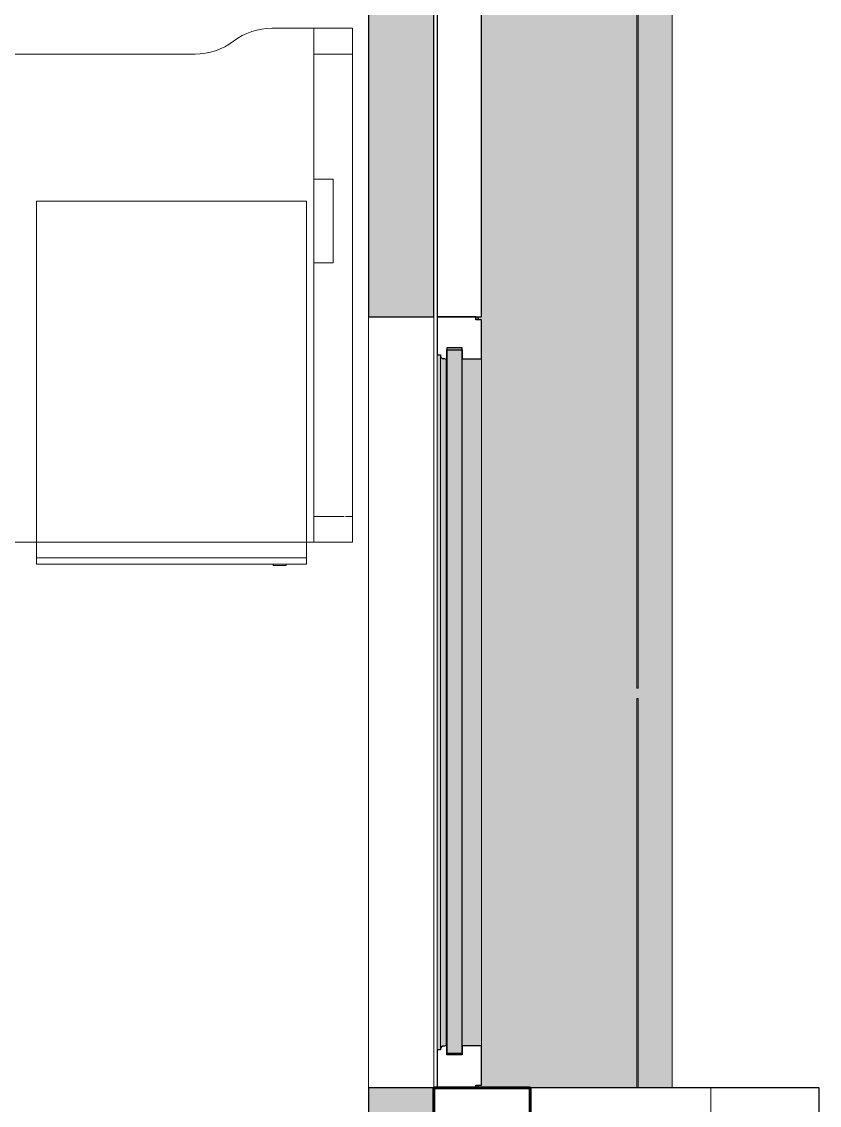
# Model space of a CAD drawing. Header units: millimetres. Extents: x 155927 to 295199, y -4084 to 97293.
# Drawn here: x 230199 to 231441, y 18916 to 20603 of the extents above; entities that cross this region are included whole.
import ezdxf

# ---------------------------------------------------------------- set-up
doc = ezdxf.new("R2010")
doc.units = ezdxf.units.MM
doc.header["$MEASUREMENT"] = 0
for name, color, linetype, lineweight in [('A-GLAZ', 7, 'CONTINUOUS', 9), ('A-GLAZ-CWMG', 7, 'CONTINUOUS', 9), ('A-WALL', 7, 'CONTINUOUS', 9), ('A-WALL-PATT', 7, 'CONTINUOUS', 9), ('I-FURN', 8, 'CONTINUOUS', 9), ('I-WALL', 7, 'CONTINUOUS', 9), ('S-COLS-SYMB', 171, 'CONTINUOUS', 70)]:
    doc.layers.add(name, color=color, linetype=linetype, lineweight=lineweight)

msp = doc.modelspace()

# ---------------------------------------------------------------- hatches: boundary and pattern name
at = {"layer": 'A-GLAZ'}
h = msp.add_hatch(color=256, dxfattribs=at)
h.paths.add_polyline_path([(231211.8, 16190.6), (231211.8, 18843.6), (230914.8, 18843.6), (230914.8, 17490.6), (230910.2, 17490.6), (230910.2, 17486.3), (230914.8, 17486.3), (230914.8, 16294.9), (230910.2, 16294.9), (230910.2, 16290.6), (231174.8, 16290.6), (231174.8, 16190.6)], flags=0)
h.paths.add_polyline_path([(230914.8, 18943.6), (231211.8, 18943.6), (231211.8, 21496.6), (230914.8, 21496.6), (230914.8, 20143.6), (230910.2, 20143.6), (230910.2, 20139.3), (230914.8, 20139.3), (230914.8, 18947.9), (230910.2, 18947.9), (230910.2, 18943.6)], flags=0)
h.paths.add_polyline_path([(231211.8, 21596.6), (231211.8, 24149.6), (230914.8, 24149.6), (230914.8, 22796.6), (230910.2, 22796.6), (230910.2, 22792.3), (230914.8, 22792.3), (230914.8, 21600.9), (230910.2, 21600.9), (230910.2, 21596.6), (230978.5, 21596.6)], flags=0)
h.paths.add_polyline_path([(230910.2, 24249.6), (231211.8, 24249.6), (231211.8, 25549.6), (231174.8, 25549.6), (231174.8, 25449.6), (230910.2, 25449.6), (230910.2, 25445.3), (230914.8, 25445.3), (230914.8, 24253.9), (230910.2, 24253.9)], flags=0)
h = msp.add_hatch(color=256, dxfattribs=at)
h.paths.add_polyline_path([(230908.1, 16290.6), (230910.2, 16290.6), (230910.2, 16294.9), (230908.1, 16294.9)], flags=0)
h.paths.add_polyline_path([(230908.1, 17486.3), (230910.2, 17486.3), (230910.2, 17490.6), (230908.1, 17490.6)], flags=0)
h.paths.add_polyline_path([(230908.1, 18943.6), (230910.2, 18943.6), (230910.2, 18947.9), (230908.1, 18947.9)], flags=0)
h.paths.add_polyline_path([(230910.2, 20139.3), (230910.2, 20143.6), (230908.1, 20143.6), (230908.1, 20139.3)], flags=0)
h.paths.add_polyline_path([(230910.2, 21596.6), (230910.2, 21600.9), (230908.1, 21600.9), (230908.1, 21596.6)], flags=0)
h.paths.add_polyline_path([(230910.2, 22792.3), (230910.2, 22796.6), (230908.1, 22796.6), (230908.1, 22792.3)], flags=0)
h.paths.add_polyline_path([(230908.1, 24249.6), (230910.2, 24249.6), (230910.2, 24253.9), (230908.1, 24253.9)], flags=0)
h.paths.add_polyline_path([(230908.1, 25445.3), (230910.2, 25445.3), (230910.2, 25449.6), (230908.1, 25449.6)], flags=0)
for points in [[(230861, 18997.8), (230884.9, 18997.8), (230884.9, 20095.4), (230861, 20095.4), (230861, 19250.4)], [(230851, 19002.8), (230851, 20084.4), (230846, 20084.4), (230846, 19002.8), (230850.4, 19002.8)], [(230851, 19004.4), (230853.3, 19007.7), (230855.9, 19009), (230855.9, 20078.6), (230852.2, 20080.4), (230851, 20080.6), (230851, 19006.6)], [(230855.9, 19008.6), (230859.8, 19010), (230859.8, 20077.2), (230855.9, 20078.4), (230855.9, 19008.8)], [(230884.9, 19008.8), (230914.8, 19008.8), (230914.8, 20078.4), (230884.9, 20078.4), (230884.9, 19250.4)], [(230859.8, 19010), (230861, 19010), (230859.8, 19250.4)], [(230884.9, 18994.8), (230884.9, 18997.8), (230861, 18997.8), (230861, 18994.8)]]:
    msp.add_hatch(color=256, dxfattribs=at).paths.add_polyline_path(points, flags=0)
at = {"layer": 'A-WALL-PATT'}
for points in [[(230840.8, 20143.6), (230840.8, 21596.6), (230738.8, 21596.6), (230738.8, 20143.6)], [(230840.8, 17490.6), (230840.8, 18943.6), (230738.8, 18943.6), (230738.8, 17490.6)]]:
    msp.add_hatch(color=256, dxfattribs=at).paths.add_polyline_path(points, flags=0)

# ---------------------------------------------------------------- linework, layer by layer
at = {"layer": 'A-GLAZ', "lineweight": 30}
for p, q in [((230846, 21496.6), (230846, 20143.6)), ((230914.8, 20143.6), (230914.8, 21496.6)), ((230846, 20143.6), (230914.8, 20143.6)), ((230905.9, 20143.6), (230846, 20143.6)), ((230846, 20143.6), (230846, 20084.4)), ((230905.9, 20139.3), (230905.9, 20143.6)), ((230914.8, 20139.3), (230905.9, 20139.3)), ((230914.8, 20078.4), (230914.8, 20139.3)), ((230884.9, 20095.4), (230861, 20095.4)), ((230861, 20095.4), (230861, 18997.8)), ((230861, 20077.2), (230861, 20092.4)), ((230861, 20092.4), (230884.9, 20092.4)), ((230884.9, 18997.8), (230884.9, 20095.4)), ((230884.9, 20092.4), (230884.9, 20078.4)), ((230846, 20084.4), (230851, 20084.4)), ((230851, 20084.4), (230851, 20082.9)), ((230859.8, 20077.2), (230861, 20077.2)), ((230884.9, 20078.4), (230914.8, 20078.4)), ((230851, 19002.8), (230846, 19002.8)), ((230846, 19002.8), (230846, 18943.6)), ((230851, 19004.4), (230851, 19002.8)), ((230861, 19010), (230859.8, 19010)), ((230861, 18994.8), (230861, 19010)), ((230861, 18997.8), (230884.9, 18997.8)), ((230884.9, 18994.8), (230861, 18994.8)), ((230914.8, 19008.8), (230884.9, 19008.8)), ((230884.9, 19008.8), (230884.9, 18994.8)), ((230914.8, 18947.9), (230914.8, 19008.8)), ((230905.9, 18943.6), (230905.9, 18947.9)), ((230905.9, 18947.9), (230914.8, 18947.9)), ((231440.8, 18943.6), (230840.8, 18943.6)), ((230846, 18943.6), (230905.9, 18943.6)), ((231440.8, 18843.6), (231440.8, 18943.6))]:
    msp.add_line(p, q, dxfattribs=at)
at = {"layer": 'A-GLAZ'}
for p, q in [((231211.8, 18943.6), (231211.8, 21496.6)), ((230908.1, 20139.3), (230908.1, 20143.6)), ((230910.2, 20139.3), (230910.2, 20143.6)), ((230846, 20084.4), (230846, 19002.8)), ((230851, 20082.9), (230851, 20084.4)), ((230851, 19004.4), (230851, 20082.9)), ((230859.8, 19010), (230859.8, 20077.2)), ((230914.8, 19008.8), (230914.8, 20078.4)), ((230851, 19002.8), (230851, 19004.4)), ((230908.1, 18943.6), (230908.1, 18947.9)), ((230910.2, 18943.6), (230910.2, 18947.9))]:
    msp.add_line(p, q, dxfattribs=at)
at = {"layer": 'A-GLAZ', "linetype": 'Continuous'}
msp.add_line((231271.8, 18843.6), (231271.8, 18943.6), dxfattribs=at)
at = {"layer": 'A-GLAZ', "lineweight": 30}
for centre, radius, start, end in [((230856.2, 20084), 5.36, 191.9524, 266.5739), ((230855.4, 20071.2), 7.4, 53.4261, 86.5739), ((230856.2, 19003.3), 5.36, 93.4261, 168.0476), ((230855.4, 19016), 7.4, 273.4261, 306.5739)]:
    msp.add_arc(centre, radius, start, end, dxfattribs=at)
at = {"layer": 'A-GLAZ'}
for points, knots in [([(230851, 20082.9), (230851.1, 20082.4), (230851.3, 20081.7), (230851.8, 20080.9), (230852.1, 20080.6), (230852.2, 20080.4)], [0, 0, 0, 0, 0.2, 0.3, 0.4, 0.4, 0.4, 0.4]), ([(230853.3, 20079.5), (230853.5, 20079.4), (230853.9, 20079.1), (230854.7, 20078.8), (230855.4, 20078.7), (230855.9, 20078.6)], [0.6, 0.6, 0.6, 0.6, 0.7, 0.8, 1, 1, 1, 1]), ([(230852.2, 19006.8), (230852.1, 19006.7), (230851.8, 19006.3), (230851.3, 19005.5), (230851.1, 19004.8), (230851, 19004.4)], [-0.4, -0.4, -0.4, -0.4, -0.3, -0.2, 0, 0, 0, 0]), ([(230855.9, 19008.6), (230855.4, 19008.6), (230854.7, 19008.4), (230853.9, 19008.1), (230853.5, 19007.9), (230853.3, 19007.7)], [-1, -1, -1, -1, -0.8, -0.7, -0.6, -0.6, -0.6, -0.6])]:
    msp.add_open_spline(points, degree=3, knots=knots, dxfattribs=at)
for points in [[(230858.6, 20077.9), (230859.1, 20077.7), (230859.5, 20077.5), (230859.8, 20077.2)], [(230859.8, 19010), (230859.5, 19009.8), (230859.1, 19009.5), (230858.6, 19009.3)]]:
    msp.add_open_spline(points, degree=3, dxfattribs=at)
at = {"layer": 'A-GLAZ-CWMG'}
for p, q in [((231156.8, 20307.6), (231156.8, 20682.6)), ((231158.8, 20682.6), (231158.8, 20307.6)), ((231156.8, 19932.6), (231156.8, 20307.6)), ((231158.8, 20307.6), (231158.8, 19932.6)), ((231156.8, 19565.6), (231156.8, 19932.6)), ((231158.8, 19932.6), (231158.8, 19565.6)), ((231158.8, 19565.6), (231156.8, 19565.6)), ((231156.8, 19549.6), (231158.8, 19549.6)), ((231156.8, 19182.6), (231156.8, 19549.6)), ((231158.8, 19549.6), (231158.8, 19182.6)), ((231156.8, 18943.6), (231156.8, 19182.6)), ((231158.8, 19182.6), (231158.8, 18943.6))]:
    msp.add_line(p, q, dxfattribs=at)
at = {"layer": 'A-WALL'}
msp.add_line((230840.8, 18943.6), (230840.8, 20143.6), dxfattribs=at)
at = {"layer": 'I-FURN'}
for p, q in [((230714, 20592.9), (230589, 20592.9)), ((230589, 20592.9), (230714, 20592.9)), ((230654, 20357.9), (230654, 20592.9)), ((230654, 20592.9), (230654, 20552.9)), ((230654, 20592.9), (230714, 20592.9)), ((230654, 20592.9), (230714, 20592.9)), ((230714, 20592.9), (230714, 19792.9)), ((230714, 20552.9), (230714, 20592.9)), ((230714, 19792.9), (230714, 20592.9)), ((230714, 20592.9), (230714, 19792.9)), ((230469, 20552.9), (229636.7, 20552.9)), ((229636.7, 20552.9), (230469, 20552.9)), ((230654, 20552.9), (230654, 19832.9)), ((230654, 20552.9), (230714, 20552.9)), ((230654, 20552.9), (230714, 20552.9)), ((230714, 19832.9), (230714, 20552.9)), ((230654, 20227.9), (230654, 20357.9)), ((230654, 20357.9), (230684, 20357.9)), ((230654, 20357.9), (230684, 20357.9)), ((230684, 20357.9), (230684, 20227.9)), ((230684, 20227.9), (230684, 20357.9)), ((230222.4, 20323.6), (230222.4, 19792.9)), ((230642.4, 20323.6), (230222.4, 20323.6)), ((230642.4, 19792.9), (230642.4, 20323.6)), ((230654, 19792.9), (230654, 20227.9)), ((230684, 20227.9), (230654, 20227.9)), ((230654, 20227.9), (230684, 20227.9)), ((230654, 19832.9), (230654, 19792.9)), ((230654, 19832.9), (230701.1, 19832.9)), ((230654, 19832.9), (230701.1, 19832.9)), ((230703.4, 19832.9), (230714, 19832.9)), ((230703.4, 19832.9), (230714, 19832.9)), ((230714, 19792.9), (230714, 19832.9)), ((229114, 19792.9), (230714, 19792.9)), ((230714, 19792.9), (229114, 19792.9)), ((230222.4, 19792.9), (230222.4, 19768.6)), ((230642.4, 19768.6), (230642.4, 19792.9)), ((230714, 19792.9), (230654, 19792.9)), ((230654, 19792.9), (230714, 19792.9)), ((230642.4, 19768.6), (230222.4, 19768.6)), ((230222.4, 19768.6), (230222.4, 19758.6)), ((230222.4, 19768.6), (230642.4, 19768.6)), ((230222.4, 19758.6), (230642.4, 19758.6)), ((230590.8, 19758.6), (230590.8, 19756.6)), ((230590.8, 19756.6), (230610.8, 19756.6)), ((230610.8, 19756.6), (230590.8, 19756.6)), ((230610.8, 19756.6), (230610.8, 19758.6)), ((230642.4, 19758.6), (230642.4, 19768.6))]:
    msp.add_line(p, q, dxfattribs=at)
for centre, start, end in [((230589, 20492.9), 90, 126.8699), ((230589, 20492.9), 90, 126.8699), ((230469, 20652.9), 270, 306.8699), ((230469, 20652.9), 270, 306.8699)]:
    msp.add_arc(centre, 100, start, end, dxfattribs=at)
at = {"layer": 'I-WALL', "lineweight": 30}
for p, q in [((230738.8, 21596.6), (230738.8, 20143.6)), ((230840.8, 20143.6), (230840.8, 21596.6)), ((230738.8, 20143.6), (230840.8, 20143.6)), ((230840.8, 18943.6), (230738.8, 18943.6)), ((230738.8, 18943.6), (230738.8, 17490.6)), ((230840.8, 17490.6), (230840.8, 18943.6))]:
    msp.add_line(p, q, dxfattribs=at)
at = {"layer": 'I-WALL'}
for p, q in [((230738.8, 18943.6), (230738.8, 20143.6)), ((230840.8, 20143.6), (230840.8, 18943.6))]:
    msp.add_line(p, q, dxfattribs=at)
at = {"layer": 'S-COLS-SYMB', "lineweight": 60}
for p, q in [((230840.8, 18943.6), (230840.8, 18843.6)), ((230840.8, 18943.6), (230990.8, 18943.6)), ((230990.8, 18943.6), (230990.8, 18843.6))]:
    msp.add_line(p, q, dxfattribs=at)

doc.saveas('drawing.dxf')
